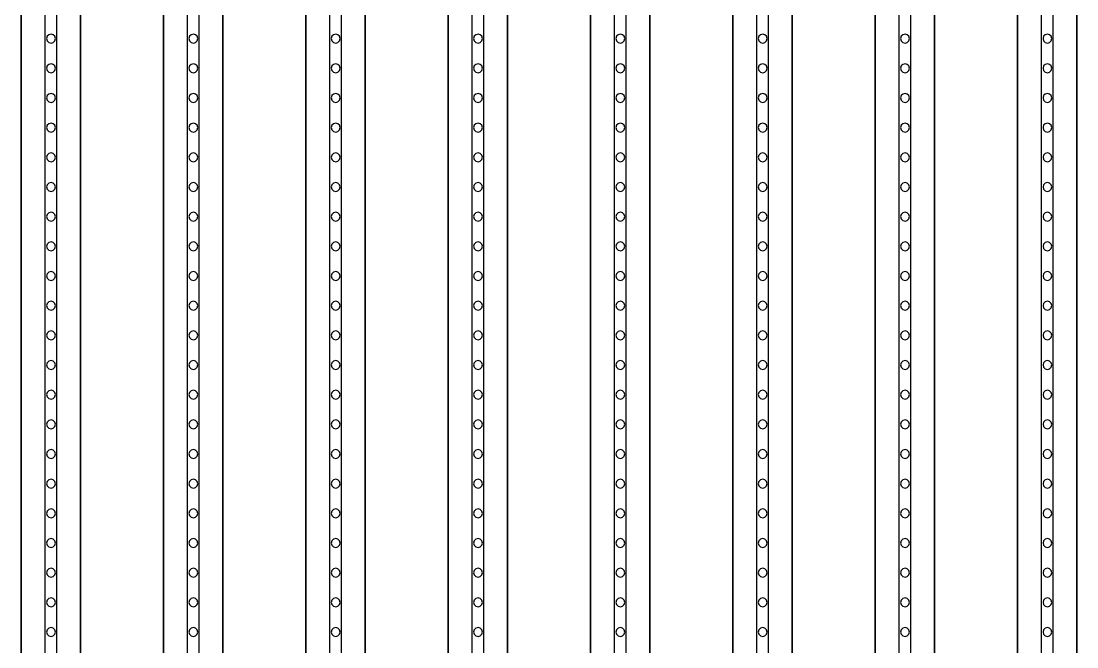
# Model space of a CAD drawing. Header units: metres. Extents: x -1550 to 1550, y -904 to 26100.
# Drawn here: x 396 to 574, y 6139 to 6244.4 of the extents above; entities that cross this region are included whole.
import ezdxf

# ---------------------------------------------------------------- set-up
doc = ezdxf.new("R2010")
doc.units = ezdxf.units.M
for name, color, linetype in [('Metal', 4, 'CONTINUOUS'), ('pattern_ionp', 7, 'CONTINUOUS'), ('Polyimide', 3, 'CONTINUOUS'), ('Polyimide_Negative', 5, 'CONTINUOUS')]:
    doc.layers.add(name, color=color, linetype=linetype)

msp = doc.modelspace()

# ---------------------------------------------------------------- linework, layer by layer
at = {"layer": 'Metal'}
for points in [[(402, 3975.01), (402, 11993.5), (400, 11993.5), (400, 11993.5), (400, 3975.01)], [(426, 4035.01), (426, 11993.5), (424, 11993.5), (424, 11993.5), (424, 4035.01)], [(450, 4095.01), (450, 11993.5), (448, 11993.5), (448, 11993.5), (448, 4095.01)], [(474, 4155.01), (474, 11993.5), (472, 11993.5), (472, 11993.5), (472, 4155.01)], [(498, 4215.01), (498, 11993.5), (496, 11993.5), (496, 11993.5), (496, 4215.01)], [(522, 4275.01), (522, 11993.5), (520, 11993.5), (520, 11993.5), (520, 4275.01)], [(546, 4335.01), (546, 11993.5), (544, 11993.5), (544, 11993.5), (544, 4335.01)], [(570, 4395.01), (570, 11993.5), (568, 11993.5), (568, 11993.5), (568, 4395.01)]]:
    msp.add_lwpolyline(points, dxfattribs=at)
at = {"layer": 'pattern_ionp'}
for points in [[(401.79, 6241.45), (401.69, 6241.83), (401.41, 6242.1), (401.04, 6242.2), (400.66, 6242.1), (400.39, 6241.83), (400.29, 6241.45), (400.39, 6241.08), (400.66, 6240.8), (401.04, 6240.7), (401.41, 6240.8), (401.69, 6241.08), (401.79, 6241.45)], [(425.79, 6241.45), (425.69, 6241.83), (425.41, 6242.1), (425.04, 6242.2), (424.66, 6242.1), (424.39, 6241.83), (424.29, 6241.45), (424.39, 6241.08), (424.66, 6240.8), (425.04, 6240.7), (425.41, 6240.8), (425.69, 6241.08), (425.79, 6241.45)], [(449.79, 6241.45), (449.69, 6241.83), (449.41, 6242.1), (449.04, 6242.2), (448.66, 6242.1), (448.39, 6241.83), (448.29, 6241.45), (448.39, 6241.08), (448.66, 6240.8), (449.04, 6240.7), (449.41, 6240.8), (449.69, 6241.08), (449.79, 6241.45)], [(473.79, 6241.45), (473.69, 6241.83), (473.41, 6242.1), (473.04, 6242.2), (472.66, 6242.1), (472.39, 6241.83), (472.29, 6241.45), (472.39, 6241.08), (472.66, 6240.8), (473.04, 6240.7), (473.41, 6240.8), (473.69, 6241.08), (473.79, 6241.45)], [(497.79, 6241.45), (497.69, 6241.83), (497.41, 6242.1), (497.04, 6242.2), (496.66, 6242.1), (496.39, 6241.83), (496.29, 6241.45), (496.39, 6241.08), (496.66, 6240.8), (497.04, 6240.7), (497.41, 6240.8), (497.69, 6241.08), (497.79, 6241.45)], [(521.79, 6241.45), (521.69, 6241.83), (521.41, 6242.1), (521.04, 6242.2), (520.66, 6242.1), (520.39, 6241.83), (520.29, 6241.45), (520.39, 6241.08), (520.66, 6240.8), (521.04, 6240.7), (521.41, 6240.8), (521.69, 6241.08), (521.79, 6241.45)], [(545.79, 6241.45), (545.69, 6241.83), (545.41, 6242.1), (545.04, 6242.2), (544.66, 6242.1), (544.39, 6241.83), (544.29, 6241.45), (544.39, 6241.08), (544.66, 6240.8), (545.04, 6240.7), (545.41, 6240.8), (545.69, 6241.08), (545.79, 6241.45)], [(569.79, 6241.45), (569.69, 6241.83), (569.41, 6242.1), (569.04, 6242.2), (568.66, 6242.1), (568.39, 6241.83), (568.29, 6241.45), (568.39, 6241.08), (568.66, 6240.8), (569.04, 6240.7), (569.41, 6240.8), (569.69, 6241.08), (569.79, 6241.45)], [(401.79, 6236.45), (401.69, 6236.83), (401.41, 6237.1), (401.04, 6237.2), (400.66, 6237.1), (400.39, 6236.83), (400.29, 6236.45), (400.39, 6236.08), (400.66, 6235.8), (401.04, 6235.7), (401.41, 6235.8), (401.69, 6236.08), (401.79, 6236.45)], [(425.79, 6236.45), (425.69, 6236.83), (425.41, 6237.1), (425.04, 6237.2), (424.66, 6237.1), (424.39, 6236.83), (424.29, 6236.45), (424.39, 6236.08), (424.66, 6235.8), (425.04, 6235.7), (425.41, 6235.8), (425.69, 6236.08), (425.79, 6236.45)], [(449.79, 6236.45), (449.69, 6236.83), (449.41, 6237.1), (449.04, 6237.2), (448.66, 6237.1), (448.39, 6236.83), (448.29, 6236.45), (448.39, 6236.08), (448.66, 6235.8), (449.04, 6235.7), (449.41, 6235.8), (449.69, 6236.08), (449.79, 6236.45)], [(473.79, 6236.45), (473.69, 6236.83), (473.41, 6237.1), (473.04, 6237.2), (472.66, 6237.1), (472.39, 6236.83), (472.29, 6236.45), (472.39, 6236.08), (472.66, 6235.8), (473.04, 6235.7), (473.41, 6235.8), (473.69, 6236.08), (473.79, 6236.45)], [(497.79, 6236.45), (497.69, 6236.83), (497.41, 6237.1), (497.04, 6237.2), (496.66, 6237.1), (496.39, 6236.83), (496.29, 6236.45), (496.39, 6236.08), (496.66, 6235.8), (497.04, 6235.7), (497.41, 6235.8), (497.69, 6236.08), (497.79, 6236.45)], [(521.79, 6236.45), (521.69, 6236.83), (521.41, 6237.1), (521.04, 6237.2), (520.66, 6237.1), (520.39, 6236.83), (520.29, 6236.45), (520.39, 6236.08), (520.66, 6235.8), (521.04, 6235.7), (521.41, 6235.8), (521.69, 6236.08), (521.79, 6236.45)], [(545.79, 6236.45), (545.69, 6236.83), (545.41, 6237.1), (545.04, 6237.2), (544.66, 6237.1), (544.39, 6236.83), (544.29, 6236.45), (544.39, 6236.08), (544.66, 6235.8), (545.04, 6235.7), (545.41, 6235.8), (545.69, 6236.08), (545.79, 6236.45)], [(569.79, 6236.45), (569.69, 6236.83), (569.41, 6237.1), (569.04, 6237.2), (568.66, 6237.1), (568.39, 6236.83), (568.29, 6236.45), (568.39, 6236.08), (568.66, 6235.8), (569.04, 6235.7), (569.41, 6235.8), (569.69, 6236.08), (569.79, 6236.45)], [(401.79, 6231.45), (401.69, 6231.83), (401.41, 6232.1), (401.04, 6232.2), (400.66, 6232.1), (400.39, 6231.83), (400.29, 6231.45), (400.39, 6231.08), (400.66, 6230.8), (401.04, 6230.7), (401.41, 6230.8), (401.69, 6231.08), (401.79, 6231.45)], [(425.79, 6231.45), (425.69, 6231.83), (425.41, 6232.1), (425.04, 6232.2), (424.66, 6232.1), (424.39, 6231.83), (424.29, 6231.45), (424.39, 6231.08), (424.66, 6230.8), (425.04, 6230.7), (425.41, 6230.8), (425.69, 6231.08), (425.79, 6231.45)], [(449.79, 6231.45), (449.69, 6231.83), (449.41, 6232.1), (449.04, 6232.2), (448.66, 6232.1), (448.39, 6231.83), (448.29, 6231.45), (448.39, 6231.08), (448.66, 6230.8), (449.04, 6230.7), (449.41, 6230.8), (449.69, 6231.08), (449.79, 6231.45)], [(473.79, 6231.45), (473.69, 6231.83), (473.41, 6232.1), (473.04, 6232.2), (472.66, 6232.1), (472.39, 6231.83), (472.29, 6231.45), (472.39, 6231.08), (472.66, 6230.8), (473.04, 6230.7), (473.41, 6230.8), (473.69, 6231.08), (473.79, 6231.45)], [(497.79, 6231.45), (497.69, 6231.83), (497.41, 6232.1), (497.04, 6232.2), (496.66, 6232.1), (496.39, 6231.83), (496.29, 6231.45), (496.39, 6231.08), (496.66, 6230.8), (497.04, 6230.7), (497.41, 6230.8), (497.69, 6231.08), (497.79, 6231.45)], [(521.79, 6231.45), (521.69, 6231.83), (521.41, 6232.1), (521.04, 6232.2), (520.66, 6232.1), (520.39, 6231.83), (520.29, 6231.45), (520.39, 6231.08), (520.66, 6230.8), (521.04, 6230.7), (521.41, 6230.8), (521.69, 6231.08), (521.79, 6231.45)], [(545.79, 6231.45), (545.69, 6231.83), (545.41, 6232.1), (545.04, 6232.2), (544.66, 6232.1), (544.39, 6231.83), (544.29, 6231.45), (544.39, 6231.08), (544.66, 6230.8), (545.04, 6230.7), (545.41, 6230.8), (545.69, 6231.08), (545.79, 6231.45)], [(569.79, 6231.45), (569.69, 6231.83), (569.41, 6232.1), (569.04, 6232.2), (568.66, 6232.1), (568.39, 6231.83), (568.29, 6231.45), (568.39, 6231.08), (568.66, 6230.8), (569.04, 6230.7), (569.41, 6230.8), (569.69, 6231.08), (569.79, 6231.45)], [(401.79, 6226.45), (401.69, 6226.83), (401.41, 6227.1), (401.04, 6227.2), (400.66, 6227.1), (400.39, 6226.83), (400.29, 6226.45), (400.39, 6226.08), (400.66, 6225.8), (401.04, 6225.7), (401.41, 6225.8), (401.69, 6226.08), (401.79, 6226.45)], [(425.79, 6226.45), (425.69, 6226.83), (425.41, 6227.1), (425.04, 6227.2), (424.66, 6227.1), (424.39, 6226.83), (424.29, 6226.45), (424.39, 6226.08), (424.66, 6225.8), (425.04, 6225.7), (425.41, 6225.8), (425.69, 6226.08), (425.79, 6226.45)], [(449.79, 6226.45), (449.69, 6226.83), (449.41, 6227.1), (449.04, 6227.2), (448.66, 6227.1), (448.39, 6226.83), (448.29, 6226.45), (448.39, 6226.08), (448.66, 6225.8), (449.04, 6225.7), (449.41, 6225.8), (449.69, 6226.08), (449.79, 6226.45)], [(473.79, 6226.45), (473.69, 6226.83), (473.41, 6227.1), (473.04, 6227.2), (472.66, 6227.1), (472.39, 6226.83), (472.29, 6226.45), (472.39, 6226.08), (472.66, 6225.8), (473.04, 6225.7), (473.41, 6225.8), (473.69, 6226.08), (473.79, 6226.45)], [(497.79, 6226.45), (497.69, 6226.83), (497.41, 6227.1), (497.04, 6227.2), (496.66, 6227.1), (496.39, 6226.83), (496.29, 6226.45), (496.39, 6226.08), (496.66, 6225.8), (497.04, 6225.7), (497.41, 6225.8), (497.69, 6226.08), (497.79, 6226.45)], [(521.79, 6226.45), (521.69, 6226.83), (521.41, 6227.1), (521.04, 6227.2), (520.66, 6227.1), (520.39, 6226.83), (520.29, 6226.45), (520.39, 6226.08), (520.66, 6225.8), (521.04, 6225.7), (521.41, 6225.8), (521.69, 6226.08), (521.79, 6226.45)], [(545.79, 6226.45), (545.69, 6226.83), (545.41, 6227.1), (545.04, 6227.2), (544.66, 6227.1), (544.39, 6226.83), (544.29, 6226.45), (544.39, 6226.08), (544.66, 6225.8), (545.04, 6225.7), (545.41, 6225.8), (545.69, 6226.08), (545.79, 6226.45)], [(569.79, 6226.45), (569.69, 6226.83), (569.41, 6227.1), (569.04, 6227.2), (568.66, 6227.1), (568.39, 6226.83), (568.29, 6226.45), (568.39, 6226.08), (568.66, 6225.8), (569.04, 6225.7), (569.41, 6225.8), (569.69, 6226.08), (569.79, 6226.45)], [(401.79, 6221.45), (401.69, 6221.83), (401.41, 6222.1), (401.04, 6222.2), (400.66, 6222.1), (400.39, 6221.83), (400.29, 6221.45), (400.39, 6221.08), (400.66, 6220.8), (401.04, 6220.7), (401.41, 6220.8), (401.69, 6221.08), (401.79, 6221.45)], [(425.79, 6221.45), (425.69, 6221.83), (425.41, 6222.1), (425.04, 6222.2), (424.66, 6222.1), (424.39, 6221.83), (424.29, 6221.45), (424.39, 6221.08), (424.66, 6220.8), (425.04, 6220.7), (425.41, 6220.8), (425.69, 6221.08), (425.79, 6221.45)], [(449.79, 6221.45), (449.69, 6221.83), (449.41, 6222.1), (449.04, 6222.2), (448.66, 6222.1), (448.39, 6221.83), (448.29, 6221.45), (448.39, 6221.08), (448.66, 6220.8), (449.04, 6220.7), (449.41, 6220.8), (449.69, 6221.08), (449.79, 6221.45)], [(473.79, 6221.45), (473.69, 6221.83), (473.41, 6222.1), (473.04, 6222.2), (472.66, 6222.1), (472.39, 6221.83), (472.29, 6221.45), (472.39, 6221.08), (472.66, 6220.8), (473.04, 6220.7), (473.41, 6220.8), (473.69, 6221.08), (473.79, 6221.45)], [(497.79, 6221.45), (497.69, 6221.83), (497.41, 6222.1), (497.04, 6222.2), (496.66, 6222.1), (496.39, 6221.83), (496.29, 6221.45), (496.39, 6221.08), (496.66, 6220.8), (497.04, 6220.7), (497.41, 6220.8), (497.69, 6221.08), (497.79, 6221.45)], [(521.79, 6221.45), (521.69, 6221.83), (521.41, 6222.1), (521.04, 6222.2), (520.66, 6222.1), (520.39, 6221.83), (520.29, 6221.45), (520.39, 6221.08), (520.66, 6220.8), (521.04, 6220.7), (521.41, 6220.8), (521.69, 6221.08), (521.79, 6221.45)], [(545.79, 6221.45), (545.69, 6221.83), (545.41, 6222.1), (545.04, 6222.2), (544.66, 6222.1), (544.39, 6221.83), (544.29, 6221.45), (544.39, 6221.08), (544.66, 6220.8), (545.04, 6220.7), (545.41, 6220.8), (545.69, 6221.08), (545.79, 6221.45)], [(569.79, 6221.45), (569.69, 6221.83), (569.41, 6222.1), (569.04, 6222.2), (568.66, 6222.1), (568.39, 6221.83), (568.29, 6221.45), (568.39, 6221.08), (568.66, 6220.8), (569.04, 6220.7), (569.41, 6220.8), (569.69, 6221.08), (569.79, 6221.45)], [(401.79, 6216.45), (401.69, 6216.83), (401.41, 6217.1), (401.04, 6217.2), (400.66, 6217.1), (400.39, 6216.83), (400.29, 6216.45), (400.39, 6216.08), (400.66, 6215.8), (401.04, 6215.7), (401.41, 6215.8), (401.69, 6216.08), (401.79, 6216.45)], [(425.79, 6216.45), (425.69, 6216.83), (425.41, 6217.1), (425.04, 6217.2), (424.66, 6217.1), (424.39, 6216.83), (424.29, 6216.45), (424.39, 6216.08), (424.66, 6215.8), (425.04, 6215.7), (425.41, 6215.8), (425.69, 6216.08), (425.79, 6216.45)], [(449.79, 6216.45), (449.69, 6216.83), (449.41, 6217.1), (449.04, 6217.2), (448.66, 6217.1), (448.39, 6216.83), (448.29, 6216.45), (448.39, 6216.08), (448.66, 6215.8), (449.04, 6215.7), (449.41, 6215.8), (449.69, 6216.08), (449.79, 6216.45)], [(473.79, 6216.45), (473.69, 6216.83), (473.41, 6217.1), (473.04, 6217.2), (472.66, 6217.1), (472.39, 6216.83), (472.29, 6216.45), (472.39, 6216.08), (472.66, 6215.8), (473.04, 6215.7), (473.41, 6215.8), (473.69, 6216.08), (473.79, 6216.45)], [(497.79, 6216.45), (497.69, 6216.83), (497.41, 6217.1), (497.04, 6217.2), (496.66, 6217.1), (496.39, 6216.83), (496.29, 6216.45), (496.39, 6216.08), (496.66, 6215.8), (497.04, 6215.7), (497.41, 6215.8), (497.69, 6216.08), (497.79, 6216.45)], [(521.79, 6216.45), (521.69, 6216.83), (521.41, 6217.1), (521.04, 6217.2), (520.66, 6217.1), (520.39, 6216.83), (520.29, 6216.45), (520.39, 6216.08), (520.66, 6215.8), (521.04, 6215.7), (521.41, 6215.8), (521.69, 6216.08), (521.79, 6216.45)], [(545.79, 6216.45), (545.69, 6216.83), (545.41, 6217.1), (545.04, 6217.2), (544.66, 6217.1), (544.39, 6216.83), (544.29, 6216.45), (544.39, 6216.08), (544.66, 6215.8), (545.04, 6215.7), (545.41, 6215.8), (545.69, 6216.08), (545.79, 6216.45)], [(569.79, 6216.45), (569.69, 6216.83), (569.41, 6217.1), (569.04, 6217.2), (568.66, 6217.1), (568.39, 6216.83), (568.29, 6216.45), (568.39, 6216.08), (568.66, 6215.8), (569.04, 6215.7), (569.41, 6215.8), (569.69, 6216.08), (569.79, 6216.45)], [(401.79, 6211.45), (401.69, 6211.83), (401.41, 6212.1), (401.04, 6212.2), (400.66, 6212.1), (400.39, 6211.83), (400.29, 6211.45), (400.39, 6211.08), (400.66, 6210.8), (401.04, 6210.7), (401.41, 6210.8), (401.69, 6211.08), (401.79, 6211.45)], [(425.79, 6211.45), (425.69, 6211.83), (425.41, 6212.1), (425.04, 6212.2), (424.66, 6212.1), (424.39, 6211.83), (424.29, 6211.45), (424.39, 6211.08), (424.66, 6210.8), (425.04, 6210.7), (425.41, 6210.8), (425.69, 6211.08), (425.79, 6211.45)], [(449.79, 6211.45), (449.69, 6211.83), (449.41, 6212.1), (449.04, 6212.2), (448.66, 6212.1), (448.39, 6211.83), (448.29, 6211.45), (448.39, 6211.08), (448.66, 6210.8), (449.04, 6210.7), (449.41, 6210.8), (449.69, 6211.08), (449.79, 6211.45)], [(473.79, 6211.45), (473.69, 6211.83), (473.41, 6212.1), (473.04, 6212.2), (472.66, 6212.1), (472.39, 6211.83), (472.29, 6211.45), (472.39, 6211.08), (472.66, 6210.8), (473.04, 6210.7), (473.41, 6210.8), (473.69, 6211.08), (473.79, 6211.45)], [(497.79, 6211.45), (497.69, 6211.83), (497.41, 6212.1), (497.04, 6212.2), (496.66, 6212.1), (496.39, 6211.83), (496.29, 6211.45), (496.39, 6211.08), (496.66, 6210.8), (497.04, 6210.7), (497.41, 6210.8), (497.69, 6211.08), (497.79, 6211.45)], [(521.79, 6211.45), (521.69, 6211.83), (521.41, 6212.1), (521.04, 6212.2), (520.66, 6212.1), (520.39, 6211.83), (520.29, 6211.45), (520.39, 6211.08), (520.66, 6210.8), (521.04, 6210.7), (521.41, 6210.8), (521.69, 6211.08), (521.79, 6211.45)], [(545.79, 6211.45), (545.69, 6211.83), (545.41, 6212.1), (545.04, 6212.2), (544.66, 6212.1), (544.39, 6211.83), (544.29, 6211.45), (544.39, 6211.08), (544.66, 6210.8), (545.04, 6210.7), (545.41, 6210.8), (545.69, 6211.08), (545.79, 6211.45)], [(569.79, 6211.45), (569.69, 6211.83), (569.41, 6212.1), (569.04, 6212.2), (568.66, 6212.1), (568.39, 6211.83), (568.29, 6211.45), (568.39, 6211.08), (568.66, 6210.8), (569.04, 6210.7), (569.41, 6210.8), (569.69, 6211.08), (569.79, 6211.45)], [(401.79, 6206.45), (401.69, 6206.83), (401.41, 6207.1), (401.04, 6207.2), (400.66, 6207.1), (400.39, 6206.83), (400.29, 6206.45), (400.39, 6206.08), (400.66, 6205.8), (401.04, 6205.7), (401.41, 6205.8), (401.69, 6206.08), (401.79, 6206.45)], [(425.79, 6206.45), (425.69, 6206.83), (425.41, 6207.1), (425.04, 6207.2), (424.66, 6207.1), (424.39, 6206.83), (424.29, 6206.45), (424.39, 6206.08), (424.66, 6205.8), (425.04, 6205.7), (425.41, 6205.8), (425.69, 6206.08), (425.79, 6206.45)], [(449.79, 6206.45), (449.69, 6206.83), (449.41, 6207.1), (449.04, 6207.2), (448.66, 6207.1), (448.39, 6206.83), (448.29, 6206.45), (448.39, 6206.08), (448.66, 6205.8), (449.04, 6205.7), (449.41, 6205.8), (449.69, 6206.08), (449.79, 6206.45)], [(473.79, 6206.45), (473.69, 6206.83), (473.41, 6207.1), (473.04, 6207.2), (472.66, 6207.1), (472.39, 6206.83), (472.29, 6206.45), (472.39, 6206.08), (472.66, 6205.8), (473.04, 6205.7), (473.41, 6205.8), (473.69, 6206.08), (473.79, 6206.45)], [(497.79, 6206.45), (497.69, 6206.83), (497.41, 6207.1), (497.04, 6207.2), (496.66, 6207.1), (496.39, 6206.83), (496.29, 6206.45), (496.39, 6206.08), (496.66, 6205.8), (497.04, 6205.7), (497.41, 6205.8), (497.69, 6206.08), (497.79, 6206.45)], [(521.79, 6206.45), (521.69, 6206.83), (521.41, 6207.1), (521.04, 6207.2), (520.66, 6207.1), (520.39, 6206.83), (520.29, 6206.45), (520.39, 6206.08), (520.66, 6205.8), (521.04, 6205.7), (521.41, 6205.8), (521.69, 6206.08), (521.79, 6206.45)], [(545.79, 6206.45), (545.69, 6206.83), (545.41, 6207.1), (545.04, 6207.2), (544.66, 6207.1), (544.39, 6206.83), (544.29, 6206.45), (544.39, 6206.08), (544.66, 6205.8), (545.04, 6205.7), (545.41, 6205.8), (545.69, 6206.08), (545.79, 6206.45)], [(569.79, 6206.45), (569.69, 6206.83), (569.41, 6207.1), (569.04, 6207.2), (568.66, 6207.1), (568.39, 6206.83), (568.29, 6206.45), (568.39, 6206.08), (568.66, 6205.8), (569.04, 6205.7), (569.41, 6205.8), (569.69, 6206.08), (569.79, 6206.45)], [(401.79, 6201.45), (401.69, 6201.83), (401.41, 6202.1), (401.04, 6202.2), (400.66, 6202.1), (400.39, 6201.83), (400.29, 6201.45), (400.39, 6201.08), (400.66, 6200.8), (401.04, 6200.7), (401.41, 6200.8), (401.69, 6201.08), (401.79, 6201.45)], [(425.79, 6201.45), (425.69, 6201.83), (425.41, 6202.1), (425.04, 6202.2), (424.66, 6202.1), (424.39, 6201.83), (424.29, 6201.45), (424.39, 6201.08), (424.66, 6200.8), (425.04, 6200.7), (425.41, 6200.8), (425.69, 6201.08), (425.79, 6201.45)], [(449.79, 6201.45), (449.69, 6201.83), (449.41, 6202.1), (449.04, 6202.2), (448.66, 6202.1), (448.39, 6201.83), (448.29, 6201.45), (448.39, 6201.08), (448.66, 6200.8), (449.04, 6200.7), (449.41, 6200.8), (449.69, 6201.08), (449.79, 6201.45)], [(473.79, 6201.45), (473.69, 6201.83), (473.41, 6202.1), (473.04, 6202.2), (472.66, 6202.1), (472.39, 6201.83), (472.29, 6201.45), (472.39, 6201.08), (472.66, 6200.8), (473.04, 6200.7), (473.41, 6200.8), (473.69, 6201.08), (473.79, 6201.45)], [(497.79, 6201.45), (497.69, 6201.83), (497.41, 6202.1), (497.04, 6202.2), (496.66, 6202.1), (496.39, 6201.83), (496.29, 6201.45), (496.39, 6201.08), (496.66, 6200.8), (497.04, 6200.7), (497.41, 6200.8), (497.69, 6201.08), (497.79, 6201.45)], [(521.79, 6201.45), (521.69, 6201.83), (521.41, 6202.1), (521.04, 6202.2), (520.66, 6202.1), (520.39, 6201.83), (520.29, 6201.45), (520.39, 6201.08), (520.66, 6200.8), (521.04, 6200.7), (521.41, 6200.8), (521.69, 6201.08), (521.79, 6201.45)], [(545.79, 6201.45), (545.69, 6201.83), (545.41, 6202.1), (545.04, 6202.2), (544.66, 6202.1), (544.39, 6201.83), (544.29, 6201.45), (544.39, 6201.08), (544.66, 6200.8), (545.04, 6200.7), (545.41, 6200.8), (545.69, 6201.08), (545.79, 6201.45)], [(569.79, 6201.45), (569.69, 6201.83), (569.41, 6202.1), (569.04, 6202.2), (568.66, 6202.1), (568.39, 6201.83), (568.29, 6201.45), (568.39, 6201.08), (568.66, 6200.8), (569.04, 6200.7), (569.41, 6200.8), (569.69, 6201.08), (569.79, 6201.45)], [(401.79, 6196.45), (401.69, 6196.83), (401.41, 6197.1), (401.04, 6197.2), (400.66, 6197.1), (400.39, 6196.83), (400.29, 6196.45), (400.39, 6196.08), (400.66, 6195.8), (401.04, 6195.7), (401.41, 6195.8), (401.69, 6196.08), (401.79, 6196.45)], [(425.79, 6196.45), (425.69, 6196.83), (425.41, 6197.1), (425.04, 6197.2), (424.66, 6197.1), (424.39, 6196.83), (424.29, 6196.45), (424.39, 6196.08), (424.66, 6195.8), (425.04, 6195.7), (425.41, 6195.8), (425.69, 6196.08), (425.79, 6196.45)], [(449.79, 6196.45), (449.69, 6196.83), (449.41, 6197.1), (449.04, 6197.2), (448.66, 6197.1), (448.39, 6196.83), (448.29, 6196.45), (448.39, 6196.08), (448.66, 6195.8), (449.04, 6195.7), (449.41, 6195.8), (449.69, 6196.08), (449.79, 6196.45)], [(473.79, 6196.45), (473.69, 6196.83), (473.41, 6197.1), (473.04, 6197.2), (472.66, 6197.1), (472.39, 6196.83), (472.29, 6196.45), (472.39, 6196.08), (472.66, 6195.8), (473.04, 6195.7), (473.41, 6195.8), (473.69, 6196.08), (473.79, 6196.45)], [(497.79, 6196.45), (497.69, 6196.83), (497.41, 6197.1), (497.04, 6197.2), (496.66, 6197.1), (496.39, 6196.83), (496.29, 6196.45), (496.39, 6196.08), (496.66, 6195.8), (497.04, 6195.7), (497.41, 6195.8), (497.69, 6196.08), (497.79, 6196.45)], [(521.79, 6196.45), (521.69, 6196.83), (521.41, 6197.1), (521.04, 6197.2), (520.66, 6197.1), (520.39, 6196.83), (520.29, 6196.45), (520.39, 6196.08), (520.66, 6195.8), (521.04, 6195.7), (521.41, 6195.8), (521.69, 6196.08), (521.79, 6196.45)], [(545.79, 6196.45), (545.69, 6196.83), (545.41, 6197.1), (545.04, 6197.2), (544.66, 6197.1), (544.39, 6196.83), (544.29, 6196.45), (544.39, 6196.08), (544.66, 6195.8), (545.04, 6195.7), (545.41, 6195.8), (545.69, 6196.08), (545.79, 6196.45)], [(569.79, 6196.45), (569.69, 6196.83), (569.41, 6197.1), (569.04, 6197.2), (568.66, 6197.1), (568.39, 6196.83), (568.29, 6196.45), (568.39, 6196.08), (568.66, 6195.8), (569.04, 6195.7), (569.41, 6195.8), (569.69, 6196.08), (569.79, 6196.45)], [(401.79, 6191.45), (401.69, 6191.83), (401.41, 6192.1), (401.04, 6192.2), (400.66, 6192.1), (400.39, 6191.83), (400.29, 6191.45), (400.39, 6191.08), (400.66, 6190.8), (401.04, 6190.7), (401.41, 6190.8), (401.69, 6191.08), (401.79, 6191.45)], [(425.79, 6191.45), (425.69, 6191.83), (425.41, 6192.1), (425.04, 6192.2), (424.66, 6192.1), (424.39, 6191.83), (424.29, 6191.45), (424.39, 6191.08), (424.66, 6190.8), (425.04, 6190.7), (425.41, 6190.8), (425.69, 6191.08), (425.79, 6191.45)], [(449.79, 6191.45), (449.69, 6191.83), (449.41, 6192.1), (449.04, 6192.2), (448.66, 6192.1), (448.39, 6191.83), (448.29, 6191.45), (448.39, 6191.08), (448.66, 6190.8), (449.04, 6190.7), (449.41, 6190.8), (449.69, 6191.08), (449.79, 6191.45)], [(473.79, 6191.45), (473.69, 6191.83), (473.41, 6192.1), (473.04, 6192.2), (472.66, 6192.1), (472.39, 6191.83), (472.29, 6191.45), (472.39, 6191.08), (472.66, 6190.8), (473.04, 6190.7), (473.41, 6190.8), (473.69, 6191.08), (473.79, 6191.45)], [(497.79, 6191.45), (497.69, 6191.83), (497.41, 6192.1), (497.04, 6192.2), (496.66, 6192.1), (496.39, 6191.83), (496.29, 6191.45), (496.39, 6191.08), (496.66, 6190.8), (497.04, 6190.7), (497.41, 6190.8), (497.69, 6191.08), (497.79, 6191.45)], [(521.79, 6191.45), (521.69, 6191.83), (521.41, 6192.1), (521.04, 6192.2), (520.66, 6192.1), (520.39, 6191.83), (520.29, 6191.45), (520.39, 6191.08), (520.66, 6190.8), (521.04, 6190.7), (521.41, 6190.8), (521.69, 6191.08), (521.79, 6191.45)], [(545.79, 6191.45), (545.69, 6191.83), (545.41, 6192.1), (545.04, 6192.2), (544.66, 6192.1), (544.39, 6191.83), (544.29, 6191.45), (544.39, 6191.08), (544.66, 6190.8), (545.04, 6190.7), (545.41, 6190.8), (545.69, 6191.08), (545.79, 6191.45)], [(569.79, 6191.45), (569.69, 6191.83), (569.41, 6192.1), (569.04, 6192.2), (568.66, 6192.1), (568.39, 6191.83), (568.29, 6191.45), (568.39, 6191.08), (568.66, 6190.8), (569.04, 6190.7), (569.41, 6190.8), (569.69, 6191.08), (569.79, 6191.45)], [(401.79, 6186.45), (401.69, 6186.83), (401.41, 6187.1), (401.04, 6187.2), (400.66, 6187.1), (400.39, 6186.83), (400.29, 6186.45), (400.39, 6186.08), (400.66, 6185.8), (401.04, 6185.7), (401.41, 6185.8), (401.69, 6186.08), (401.79, 6186.45)], [(425.79, 6186.45), (425.69, 6186.83), (425.41, 6187.1), (425.04, 6187.2), (424.66, 6187.1), (424.39, 6186.83), (424.29, 6186.45), (424.39, 6186.08), (424.66, 6185.8), (425.04, 6185.7), (425.41, 6185.8), (425.69, 6186.08), (425.79, 6186.45)], [(449.79, 6186.45), (449.69, 6186.83), (449.41, 6187.1), (449.04, 6187.2), (448.66, 6187.1), (448.39, 6186.83), (448.29, 6186.45), (448.39, 6186.08), (448.66, 6185.8), (449.04, 6185.7), (449.41, 6185.8), (449.69, 6186.08), (449.79, 6186.45)], [(473.79, 6186.45), (473.69, 6186.83), (473.41, 6187.1), (473.04, 6187.2), (472.66, 6187.1), (472.39, 6186.83), (472.29, 6186.45), (472.39, 6186.08), (472.66, 6185.8), (473.04, 6185.7), (473.41, 6185.8), (473.69, 6186.08), (473.79, 6186.45)], [(497.79, 6186.45), (497.69, 6186.83), (497.41, 6187.1), (497.04, 6187.2), (496.66, 6187.1), (496.39, 6186.83), (496.29, 6186.45), (496.39, 6186.08), (496.66, 6185.8), (497.04, 6185.7), (497.41, 6185.8), (497.69, 6186.08), (497.79, 6186.45)], [(521.79, 6186.45), (521.69, 6186.83), (521.41, 6187.1), (521.04, 6187.2), (520.66, 6187.1), (520.39, 6186.83), (520.29, 6186.45), (520.39, 6186.08), (520.66, 6185.8), (521.04, 6185.7), (521.41, 6185.8), (521.69, 6186.08), (521.79, 6186.45)], [(545.79, 6186.45), (545.69, 6186.83), (545.41, 6187.1), (545.04, 6187.2), (544.66, 6187.1), (544.39, 6186.83), (544.29, 6186.45), (544.39, 6186.08), (544.66, 6185.8), (545.04, 6185.7), (545.41, 6185.8), (545.69, 6186.08), (545.79, 6186.45)], [(569.79, 6186.45), (569.69, 6186.83), (569.41, 6187.1), (569.04, 6187.2), (568.66, 6187.1), (568.39, 6186.83), (568.29, 6186.45), (568.39, 6186.08), (568.66, 6185.8), (569.04, 6185.7), (569.41, 6185.8), (569.69, 6186.08), (569.79, 6186.45)], [(401.79, 6181.45), (401.69, 6181.83), (401.41, 6182.1), (401.04, 6182.2), (400.66, 6182.1), (400.39, 6181.83), (400.29, 6181.45), (400.39, 6181.08), (400.66, 6180.8), (401.04, 6180.7), (401.41, 6180.8), (401.69, 6181.08), (401.79, 6181.45)], [(425.79, 6181.45), (425.69, 6181.83), (425.41, 6182.1), (425.04, 6182.2), (424.66, 6182.1), (424.39, 6181.83), (424.29, 6181.45), (424.39, 6181.08), (424.66, 6180.8), (425.04, 6180.7), (425.41, 6180.8), (425.69, 6181.08), (425.79, 6181.45)], [(449.79, 6181.45), (449.69, 6181.83), (449.41, 6182.1), (449.04, 6182.2), (448.66, 6182.1), (448.39, 6181.83), (448.29, 6181.45), (448.39, 6181.08), (448.66, 6180.8), (449.04, 6180.7), (449.41, 6180.8), (449.69, 6181.08), (449.79, 6181.45)], [(473.79, 6181.45), (473.69, 6181.83), (473.41, 6182.1), (473.04, 6182.2), (472.66, 6182.1), (472.39, 6181.83), (472.29, 6181.45), (472.39, 6181.08), (472.66, 6180.8), (473.04, 6180.7), (473.41, 6180.8), (473.69, 6181.08), (473.79, 6181.45)], [(497.79, 6181.45), (497.69, 6181.83), (497.41, 6182.1), (497.04, 6182.2), (496.66, 6182.1), (496.39, 6181.83), (496.29, 6181.45), (496.39, 6181.08), (496.66, 6180.8), (497.04, 6180.7), (497.41, 6180.8), (497.69, 6181.08), (497.79, 6181.45)], [(521.79, 6181.45), (521.69, 6181.83), (521.41, 6182.1), (521.04, 6182.2), (520.66, 6182.1), (520.39, 6181.83), (520.29, 6181.45), (520.39, 6181.08), (520.66, 6180.8), (521.04, 6180.7), (521.41, 6180.8), (521.69, 6181.08), (521.79, 6181.45)], [(545.79, 6181.45), (545.69, 6181.83), (545.41, 6182.1), (545.04, 6182.2), (544.66, 6182.1), (544.39, 6181.83), (544.29, 6181.45), (544.39, 6181.08), (544.66, 6180.8), (545.04, 6180.7), (545.41, 6180.8), (545.69, 6181.08), (545.79, 6181.45)], [(569.79, 6181.45), (569.69, 6181.83), (569.41, 6182.1), (569.04, 6182.2), (568.66, 6182.1), (568.39, 6181.83), (568.29, 6181.45), (568.39, 6181.08), (568.66, 6180.8), (569.04, 6180.7), (569.41, 6180.8), (569.69, 6181.08), (569.79, 6181.45)], [(401.79, 6176.45), (401.69, 6176.83), (401.41, 6177.1), (401.04, 6177.2), (400.66, 6177.1), (400.39, 6176.83), (400.29, 6176.45), (400.39, 6176.08), (400.66, 6175.8), (401.04, 6175.7), (401.41, 6175.8), (401.69, 6176.08), (401.79, 6176.45)], [(425.79, 6176.45), (425.69, 6176.83), (425.41, 6177.1), (425.04, 6177.2), (424.66, 6177.1), (424.39, 6176.83), (424.29, 6176.45), (424.39, 6176.08), (424.66, 6175.8), (425.04, 6175.7), (425.41, 6175.8), (425.69, 6176.08), (425.79, 6176.45)], [(449.79, 6176.45), (449.69, 6176.83), (449.41, 6177.1), (449.04, 6177.2), (448.66, 6177.1), (448.39, 6176.83), (448.29, 6176.45), (448.39, 6176.08), (448.66, 6175.8), (449.04, 6175.7), (449.41, 6175.8), (449.69, 6176.08), (449.79, 6176.45)], [(473.79, 6176.45), (473.69, 6176.83), (473.41, 6177.1), (473.04, 6177.2), (472.66, 6177.1), (472.39, 6176.83), (472.29, 6176.45), (472.39, 6176.08), (472.66, 6175.8), (473.04, 6175.7), (473.41, 6175.8), (473.69, 6176.08), (473.79, 6176.45)], [(497.79, 6176.45), (497.69, 6176.83), (497.41, 6177.1), (497.04, 6177.2), (496.66, 6177.1), (496.39, 6176.83), (496.29, 6176.45), (496.39, 6176.08), (496.66, 6175.8), (497.04, 6175.7), (497.41, 6175.8), (497.69, 6176.08), (497.79, 6176.45)], [(521.79, 6176.45), (521.69, 6176.83), (521.41, 6177.1), (521.04, 6177.2), (520.66, 6177.1), (520.39, 6176.83), (520.29, 6176.45), (520.39, 6176.08), (520.66, 6175.8), (521.04, 6175.7), (521.41, 6175.8), (521.69, 6176.08), (521.79, 6176.45)], [(545.79, 6176.45), (545.69, 6176.83), (545.41, 6177.1), (545.04, 6177.2), (544.66, 6177.1), (544.39, 6176.83), (544.29, 6176.45), (544.39, 6176.08), (544.66, 6175.8), (545.04, 6175.7), (545.41, 6175.8), (545.69, 6176.08), (545.79, 6176.45)], [(569.79, 6176.45), (569.69, 6176.83), (569.41, 6177.1), (569.04, 6177.2), (568.66, 6177.1), (568.39, 6176.83), (568.29, 6176.45), (568.39, 6176.08), (568.66, 6175.8), (569.04, 6175.7), (569.41, 6175.8), (569.69, 6176.08), (569.79, 6176.45)], [(401.79, 6171.45), (401.69, 6171.83), (401.41, 6172.1), (401.04, 6172.2), (400.66, 6172.1), (400.39, 6171.83), (400.29, 6171.45), (400.39, 6171.08), (400.66, 6170.8), (401.04, 6170.7), (401.41, 6170.8), (401.69, 6171.08), (401.79, 6171.45)], [(425.79, 6171.45), (425.69, 6171.83), (425.41, 6172.1), (425.04, 6172.2), (424.66, 6172.1), (424.39, 6171.83), (424.29, 6171.45), (424.39, 6171.08), (424.66, 6170.8), (425.04, 6170.7), (425.41, 6170.8), (425.69, 6171.08), (425.79, 6171.45)], [(449.79, 6171.45), (449.69, 6171.83), (449.41, 6172.1), (449.04, 6172.2), (448.66, 6172.1), (448.39, 6171.83), (448.29, 6171.45), (448.39, 6171.08), (448.66, 6170.8), (449.04, 6170.7), (449.41, 6170.8), (449.69, 6171.08), (449.79, 6171.45)], [(473.79, 6171.45), (473.69, 6171.83), (473.41, 6172.1), (473.04, 6172.2), (472.66, 6172.1), (472.39, 6171.83), (472.29, 6171.45), (472.39, 6171.08), (472.66, 6170.8), (473.04, 6170.7), (473.41, 6170.8), (473.69, 6171.08), (473.79, 6171.45)], [(497.79, 6171.45), (497.69, 6171.83), (497.41, 6172.1), (497.04, 6172.2), (496.66, 6172.1), (496.39, 6171.83), (496.29, 6171.45), (496.39, 6171.08), (496.66, 6170.8), (497.04, 6170.7), (497.41, 6170.8), (497.69, 6171.08), (497.79, 6171.45)], [(521.79, 6171.45), (521.69, 6171.83), (521.41, 6172.1), (521.04, 6172.2), (520.66, 6172.1), (520.39, 6171.83), (520.29, 6171.45), (520.39, 6171.08), (520.66, 6170.8), (521.04, 6170.7), (521.41, 6170.8), (521.69, 6171.08), (521.79, 6171.45)], [(545.79, 6171.45), (545.69, 6171.83), (545.41, 6172.1), (545.04, 6172.2), (544.66, 6172.1), (544.39, 6171.83), (544.29, 6171.45), (544.39, 6171.08), (544.66, 6170.8), (545.04, 6170.7), (545.41, 6170.8), (545.69, 6171.08), (545.79, 6171.45)], [(569.79, 6171.45), (569.69, 6171.83), (569.41, 6172.1), (569.04, 6172.2), (568.66, 6172.1), (568.39, 6171.83), (568.29, 6171.45), (568.39, 6171.08), (568.66, 6170.8), (569.04, 6170.7), (569.41, 6170.8), (569.69, 6171.08), (569.79, 6171.45)], [(401.79, 6166.45), (401.69, 6166.83), (401.41, 6167.1), (401.04, 6167.2), (400.66, 6167.1), (400.39, 6166.83), (400.29, 6166.45), (400.39, 6166.08), (400.66, 6165.8), (401.04, 6165.7), (401.41, 6165.8), (401.69, 6166.08), (401.79, 6166.45)], [(425.79, 6166.45), (425.69, 6166.83), (425.41, 6167.1), (425.04, 6167.2), (424.66, 6167.1), (424.39, 6166.83), (424.29, 6166.45), (424.39, 6166.08), (424.66, 6165.8), (425.04, 6165.7), (425.41, 6165.8), (425.69, 6166.08), (425.79, 6166.45)], [(449.79, 6166.45), (449.69, 6166.83), (449.41, 6167.1), (449.04, 6167.2), (448.66, 6167.1), (448.39, 6166.83), (448.29, 6166.45), (448.39, 6166.08), (448.66, 6165.8), (449.04, 6165.7), (449.41, 6165.8), (449.69, 6166.08), (449.79, 6166.45)], [(473.79, 6166.45), (473.69, 6166.83), (473.41, 6167.1), (473.04, 6167.2), (472.66, 6167.1), (472.39, 6166.83), (472.29, 6166.45), (472.39, 6166.08), (472.66, 6165.8), (473.04, 6165.7), (473.41, 6165.8), (473.69, 6166.08), (473.79, 6166.45)], [(497.79, 6166.45), (497.69, 6166.83), (497.41, 6167.1), (497.04, 6167.2), (496.66, 6167.1), (496.39, 6166.83), (496.29, 6166.45), (496.39, 6166.08), (496.66, 6165.8), (497.04, 6165.7), (497.41, 6165.8), (497.69, 6166.08), (497.79, 6166.45)], [(521.79, 6166.45), (521.69, 6166.83), (521.41, 6167.1), (521.04, 6167.2), (520.66, 6167.1), (520.39, 6166.83), (520.29, 6166.45), (520.39, 6166.08), (520.66, 6165.8), (521.04, 6165.7), (521.41, 6165.8), (521.69, 6166.08), (521.79, 6166.45)], [(545.79, 6166.45), (545.69, 6166.83), (545.41, 6167.1), (545.04, 6167.2), (544.66, 6167.1), (544.39, 6166.83), (544.29, 6166.45), (544.39, 6166.08), (544.66, 6165.8), (545.04, 6165.7), (545.41, 6165.8), (545.69, 6166.08), (545.79, 6166.45)], [(569.79, 6166.45), (569.69, 6166.83), (569.41, 6167.1), (569.04, 6167.2), (568.66, 6167.1), (568.39, 6166.83), (568.29, 6166.45), (568.39, 6166.08), (568.66, 6165.8), (569.04, 6165.7), (569.41, 6165.8), (569.69, 6166.08), (569.79, 6166.45)], [(401.79, 6161.45), (401.69, 6161.83), (401.41, 6162.1), (401.04, 6162.2), (400.66, 6162.1), (400.39, 6161.83), (400.29, 6161.45), (400.39, 6161.08), (400.66, 6160.8), (401.04, 6160.7), (401.41, 6160.8), (401.69, 6161.08), (401.79, 6161.45)], [(425.79, 6161.45), (425.69, 6161.83), (425.41, 6162.1), (425.04, 6162.2), (424.66, 6162.1), (424.39, 6161.83), (424.29, 6161.45), (424.39, 6161.08), (424.66, 6160.8), (425.04, 6160.7), (425.41, 6160.8), (425.69, 6161.08), (425.79, 6161.45)], [(449.79, 6161.45), (449.69, 6161.83), (449.41, 6162.1), (449.04, 6162.2), (448.66, 6162.1), (448.39, 6161.83), (448.29, 6161.45), (448.39, 6161.08), (448.66, 6160.8), (449.04, 6160.7), (449.41, 6160.8), (449.69, 6161.08), (449.79, 6161.45)], [(473.79, 6161.45), (473.69, 6161.83), (473.41, 6162.1), (473.04, 6162.2), (472.66, 6162.1), (472.39, 6161.83), (472.29, 6161.45), (472.39, 6161.08), (472.66, 6160.8), (473.04, 6160.7), (473.41, 6160.8), (473.69, 6161.08), (473.79, 6161.45)], [(497.79, 6161.45), (497.69, 6161.83), (497.41, 6162.1), (497.04, 6162.2), (496.66, 6162.1), (496.39, 6161.83), (496.29, 6161.45), (496.39, 6161.08), (496.66, 6160.8), (497.04, 6160.7), (497.41, 6160.8), (497.69, 6161.08), (497.79, 6161.45)], [(521.79, 6161.45), (521.69, 6161.83), (521.41, 6162.1), (521.04, 6162.2), (520.66, 6162.1), (520.39, 6161.83), (520.29, 6161.45), (520.39, 6161.08), (520.66, 6160.8), (521.04, 6160.7), (521.41, 6160.8), (521.69, 6161.08), (521.79, 6161.45)], [(545.79, 6161.45), (545.69, 6161.83), (545.41, 6162.1), (545.04, 6162.2), (544.66, 6162.1), (544.39, 6161.83), (544.29, 6161.45), (544.39, 6161.08), (544.66, 6160.8), (545.04, 6160.7), (545.41, 6160.8), (545.69, 6161.08), (545.79, 6161.45)], [(569.79, 6161.45), (569.69, 6161.83), (569.41, 6162.1), (569.04, 6162.2), (568.66, 6162.1), (568.39, 6161.83), (568.29, 6161.45), (568.39, 6161.08), (568.66, 6160.8), (569.04, 6160.7), (569.41, 6160.8), (569.69, 6161.08), (569.79, 6161.45)], [(401.79, 6156.45), (401.69, 6156.83), (401.41, 6157.1), (401.04, 6157.2), (400.66, 6157.1), (400.39, 6156.83), (400.29, 6156.45), (400.39, 6156.08), (400.66, 6155.8), (401.04, 6155.7), (401.41, 6155.8), (401.69, 6156.08), (401.79, 6156.45)], [(425.79, 6156.45), (425.69, 6156.83), (425.41, 6157.1), (425.04, 6157.2), (424.66, 6157.1), (424.39, 6156.83), (424.29, 6156.45), (424.39, 6156.08), (424.66, 6155.8), (425.04, 6155.7), (425.41, 6155.8), (425.69, 6156.08), (425.79, 6156.45)], [(449.79, 6156.45), (449.69, 6156.83), (449.41, 6157.1), (449.04, 6157.2), (448.66, 6157.1), (448.39, 6156.83), (448.29, 6156.45), (448.39, 6156.08), (448.66, 6155.8), (449.04, 6155.7), (449.41, 6155.8), (449.69, 6156.08), (449.79, 6156.45)], [(473.79, 6156.45), (473.69, 6156.83), (473.41, 6157.1), (473.04, 6157.2), (472.66, 6157.1), (472.39, 6156.83), (472.29, 6156.45), (472.39, 6156.08), (472.66, 6155.8), (473.04, 6155.7), (473.41, 6155.8), (473.69, 6156.08), (473.79, 6156.45)], [(497.79, 6156.45), (497.69, 6156.83), (497.41, 6157.1), (497.04, 6157.2), (496.66, 6157.1), (496.39, 6156.83), (496.29, 6156.45), (496.39, 6156.08), (496.66, 6155.8), (497.04, 6155.7), (497.41, 6155.8), (497.69, 6156.08), (497.79, 6156.45)], [(521.79, 6156.45), (521.69, 6156.83), (521.41, 6157.1), (521.04, 6157.2), (520.66, 6157.1), (520.39, 6156.83), (520.29, 6156.45), (520.39, 6156.08), (520.66, 6155.8), (521.04, 6155.7), (521.41, 6155.8), (521.69, 6156.08), (521.79, 6156.45)], [(545.79, 6156.45), (545.69, 6156.83), (545.41, 6157.1), (545.04, 6157.2), (544.66, 6157.1), (544.39, 6156.83), (544.29, 6156.45), (544.39, 6156.08), (544.66, 6155.8), (545.04, 6155.7), (545.41, 6155.8), (545.69, 6156.08), (545.79, 6156.45)], [(569.79, 6156.45), (569.69, 6156.83), (569.41, 6157.1), (569.04, 6157.2), (568.66, 6157.1), (568.39, 6156.83), (568.29, 6156.45), (568.39, 6156.08), (568.66, 6155.8), (569.04, 6155.7), (569.41, 6155.8), (569.69, 6156.08), (569.79, 6156.45)], [(401.79, 6151.45), (401.69, 6151.83), (401.41, 6152.1), (401.04, 6152.2), (400.66, 6152.1), (400.39, 6151.83), (400.29, 6151.45), (400.39, 6151.08), (400.66, 6150.8), (401.04, 6150.7), (401.41, 6150.8), (401.69, 6151.08), (401.79, 6151.45)], [(425.79, 6151.45), (425.69, 6151.83), (425.41, 6152.1), (425.04, 6152.2), (424.66, 6152.1), (424.39, 6151.83), (424.29, 6151.45), (424.39, 6151.08), (424.66, 6150.8), (425.04, 6150.7), (425.41, 6150.8), (425.69, 6151.08), (425.79, 6151.45)], [(449.79, 6151.45), (449.69, 6151.83), (449.41, 6152.1), (449.04, 6152.2), (448.66, 6152.1), (448.39, 6151.83), (448.29, 6151.45), (448.39, 6151.08), (448.66, 6150.8), (449.04, 6150.7), (449.41, 6150.8), (449.69, 6151.08), (449.79, 6151.45)], [(473.79, 6151.45), (473.69, 6151.83), (473.41, 6152.1), (473.04, 6152.2), (472.66, 6152.1), (472.39, 6151.83), (472.29, 6151.45), (472.39, 6151.08), (472.66, 6150.8), (473.04, 6150.7), (473.41, 6150.8), (473.69, 6151.08), (473.79, 6151.45)], [(497.79, 6151.45), (497.69, 6151.83), (497.41, 6152.1), (497.04, 6152.2), (496.66, 6152.1), (496.39, 6151.83), (496.29, 6151.45), (496.39, 6151.08), (496.66, 6150.8), (497.04, 6150.7), (497.41, 6150.8), (497.69, 6151.08), (497.79, 6151.45)], [(521.79, 6151.45), (521.69, 6151.83), (521.41, 6152.1), (521.04, 6152.2), (520.66, 6152.1), (520.39, 6151.83), (520.29, 6151.45), (520.39, 6151.08), (520.66, 6150.8), (521.04, 6150.7), (521.41, 6150.8), (521.69, 6151.08), (521.79, 6151.45)], [(545.79, 6151.45), (545.69, 6151.83), (545.41, 6152.1), (545.04, 6152.2), (544.66, 6152.1), (544.39, 6151.83), (544.29, 6151.45), (544.39, 6151.08), (544.66, 6150.8), (545.04, 6150.7), (545.41, 6150.8), (545.69, 6151.08), (545.79, 6151.45)], [(569.79, 6151.45), (569.69, 6151.83), (569.41, 6152.1), (569.04, 6152.2), (568.66, 6152.1), (568.39, 6151.83), (568.29, 6151.45), (568.39, 6151.08), (568.66, 6150.8), (569.04, 6150.7), (569.41, 6150.8), (569.69, 6151.08), (569.79, 6151.45)], [(401.79, 6146.45), (401.69, 6146.83), (401.41, 6147.1), (401.04, 6147.2), (400.66, 6147.1), (400.39, 6146.83), (400.29, 6146.45), (400.39, 6146.08), (400.66, 6145.8), (401.04, 6145.7), (401.41, 6145.8), (401.69, 6146.08), (401.79, 6146.45)], [(425.79, 6146.45), (425.69, 6146.83), (425.41, 6147.1), (425.04, 6147.2), (424.66, 6147.1), (424.39, 6146.83), (424.29, 6146.45), (424.39, 6146.08), (424.66, 6145.8), (425.04, 6145.7), (425.41, 6145.8), (425.69, 6146.08), (425.79, 6146.45)], [(449.79, 6146.45), (449.69, 6146.83), (449.41, 6147.1), (449.04, 6147.2), (448.66, 6147.1), (448.39, 6146.83), (448.29, 6146.45), (448.39, 6146.08), (448.66, 6145.8), (449.04, 6145.7), (449.41, 6145.8), (449.69, 6146.08), (449.79, 6146.45)], [(473.79, 6146.45), (473.69, 6146.83), (473.41, 6147.1), (473.04, 6147.2), (472.66, 6147.1), (472.39, 6146.83), (472.29, 6146.45), (472.39, 6146.08), (472.66, 6145.8), (473.04, 6145.7), (473.41, 6145.8), (473.69, 6146.08), (473.79, 6146.45)], [(497.79, 6146.45), (497.69, 6146.83), (497.41, 6147.1), (497.04, 6147.2), (496.66, 6147.1), (496.39, 6146.83), (496.29, 6146.45), (496.39, 6146.08), (496.66, 6145.8), (497.04, 6145.7), (497.41, 6145.8), (497.69, 6146.08), (497.79, 6146.45)], [(521.79, 6146.45), (521.69, 6146.83), (521.41, 6147.1), (521.04, 6147.2), (520.66, 6147.1), (520.39, 6146.83), (520.29, 6146.45), (520.39, 6146.08), (520.66, 6145.8), (521.04, 6145.7), (521.41, 6145.8), (521.69, 6146.08), (521.79, 6146.45)], [(545.79, 6146.45), (545.69, 6146.83), (545.41, 6147.1), (545.04, 6147.2), (544.66, 6147.1), (544.39, 6146.83), (544.29, 6146.45), (544.39, 6146.08), (544.66, 6145.8), (545.04, 6145.7), (545.41, 6145.8), (545.69, 6146.08), (545.79, 6146.45)], [(569.79, 6146.45), (569.69, 6146.83), (569.41, 6147.1), (569.04, 6147.2), (568.66, 6147.1), (568.39, 6146.83), (568.29, 6146.45), (568.39, 6146.08), (568.66, 6145.8), (569.04, 6145.7), (569.41, 6145.8), (569.69, 6146.08), (569.79, 6146.45)], [(401.79, 6141.45), (401.69, 6141.83), (401.41, 6142.1), (401.04, 6142.2), (400.66, 6142.1), (400.39, 6141.83), (400.29, 6141.45), (400.39, 6141.08), (400.66, 6140.8), (401.04, 6140.7), (401.41, 6140.8), (401.69, 6141.08), (401.79, 6141.45)], [(425.79, 6141.45), (425.69, 6141.83), (425.41, 6142.1), (425.04, 6142.2), (424.66, 6142.1), (424.39, 6141.83), (424.29, 6141.45), (424.39, 6141.08), (424.66, 6140.8), (425.04, 6140.7), (425.41, 6140.8), (425.69, 6141.08), (425.79, 6141.45)], [(449.79, 6141.45), (449.69, 6141.83), (449.41, 6142.1), (449.04, 6142.2), (448.66, 6142.1), (448.39, 6141.83), (448.29, 6141.45), (448.39, 6141.08), (448.66, 6140.8), (449.04, 6140.7), (449.41, 6140.8), (449.69, 6141.08), (449.79, 6141.45)], [(473.79, 6141.45), (473.69, 6141.83), (473.41, 6142.1), (473.04, 6142.2), (472.66, 6142.1), (472.39, 6141.83), (472.29, 6141.45), (472.39, 6141.08), (472.66, 6140.8), (473.04, 6140.7), (473.41, 6140.8), (473.69, 6141.08), (473.79, 6141.45)], [(497.79, 6141.45), (497.69, 6141.83), (497.41, 6142.1), (497.04, 6142.2), (496.66, 6142.1), (496.39, 6141.83), (496.29, 6141.45), (496.39, 6141.08), (496.66, 6140.8), (497.04, 6140.7), (497.41, 6140.8), (497.69, 6141.08), (497.79, 6141.45)], [(521.79, 6141.45), (521.69, 6141.83), (521.41, 6142.1), (521.04, 6142.2), (520.66, 6142.1), (520.39, 6141.83), (520.29, 6141.45), (520.39, 6141.08), (520.66, 6140.8), (521.04, 6140.7), (521.41, 6140.8), (521.69, 6141.08), (521.79, 6141.45)], [(545.79, 6141.45), (545.69, 6141.83), (545.41, 6142.1), (545.04, 6142.2), (544.66, 6142.1), (544.39, 6141.83), (544.29, 6141.45), (544.39, 6141.08), (544.66, 6140.8), (545.04, 6140.7), (545.41, 6140.8), (545.69, 6141.08), (545.79, 6141.45)], [(569.79, 6141.45), (569.69, 6141.83), (569.41, 6142.1), (569.04, 6142.2), (568.66, 6142.1), (568.39, 6141.83), (568.29, 6141.45), (568.39, 6141.08), (568.66, 6140.8), (569.04, 6140.7), (569.41, 6140.8), (569.69, 6141.08), (569.79, 6141.45)]]:
    msp.add_lwpolyline(points, close=True, dxfattribs=at)
at = {"layer": 'Polyimide'}
for points in [[(396, 3979.01), (396, 11978.5)], [(406, 11978.5), (406, 3979.01)], [(420, 4039.01), (420, 11978.5)], [(430, 11978.5), (430, 4039.01)], [(444, 4099.01), (444, 11978.5)], [(454, 11978.5), (454, 4099.01)], [(468, 4159.01), (468, 11978.5)], [(478, 11978.5), (478, 4159.01)], [(492, 4219.01), (492, 11978.5)], [(502, 11978.5), (502, 4219.01)], [(516, 4279.01), (516, 11978.5)], [(526, 11978.5), (526, 4279.01)], [(540, 4339.01), (540, 11978.5)], [(550, 11978.5), (550, 4339.01)], [(564, 4399.01), (564, 11978.5)], [(574, 11978.5), (574, 4399.01)]]:
    msp.add_lwpolyline(points, dxfattribs=at)
at = {"layer": 'Polyimide_Negative'}
for points in [[(396, 11978.5), (396, 3979.01)], [(406, 3979.01), (406, 11978.5)], [(420, 11978.5), (420, 4039.01)], [(430, 4039.01), (430, 11978.5)], [(444, 11978.5), (444, 4099.01)], [(454, 4099.01), (454, 11978.5)], [(468, 11978.5), (468, 4159.01)], [(478, 4159.01), (478, 11978.5)], [(492, 11978.5), (492, 4219.01)], [(502, 4219.01), (502, 11978.5)], [(516, 11978.5), (516, 4279.01)], [(526, 4279.01), (526, 11978.5)], [(540, 11978.5), (540, 4339.01)], [(550, 4339.01), (550, 11978.5)], [(564, 11978.5), (564, 4399.01)], [(574, 4399.01), (574, 11978.5)]]:
    msp.add_lwpolyline(points, dxfattribs=at)

doc.saveas('drawing.dxf')
